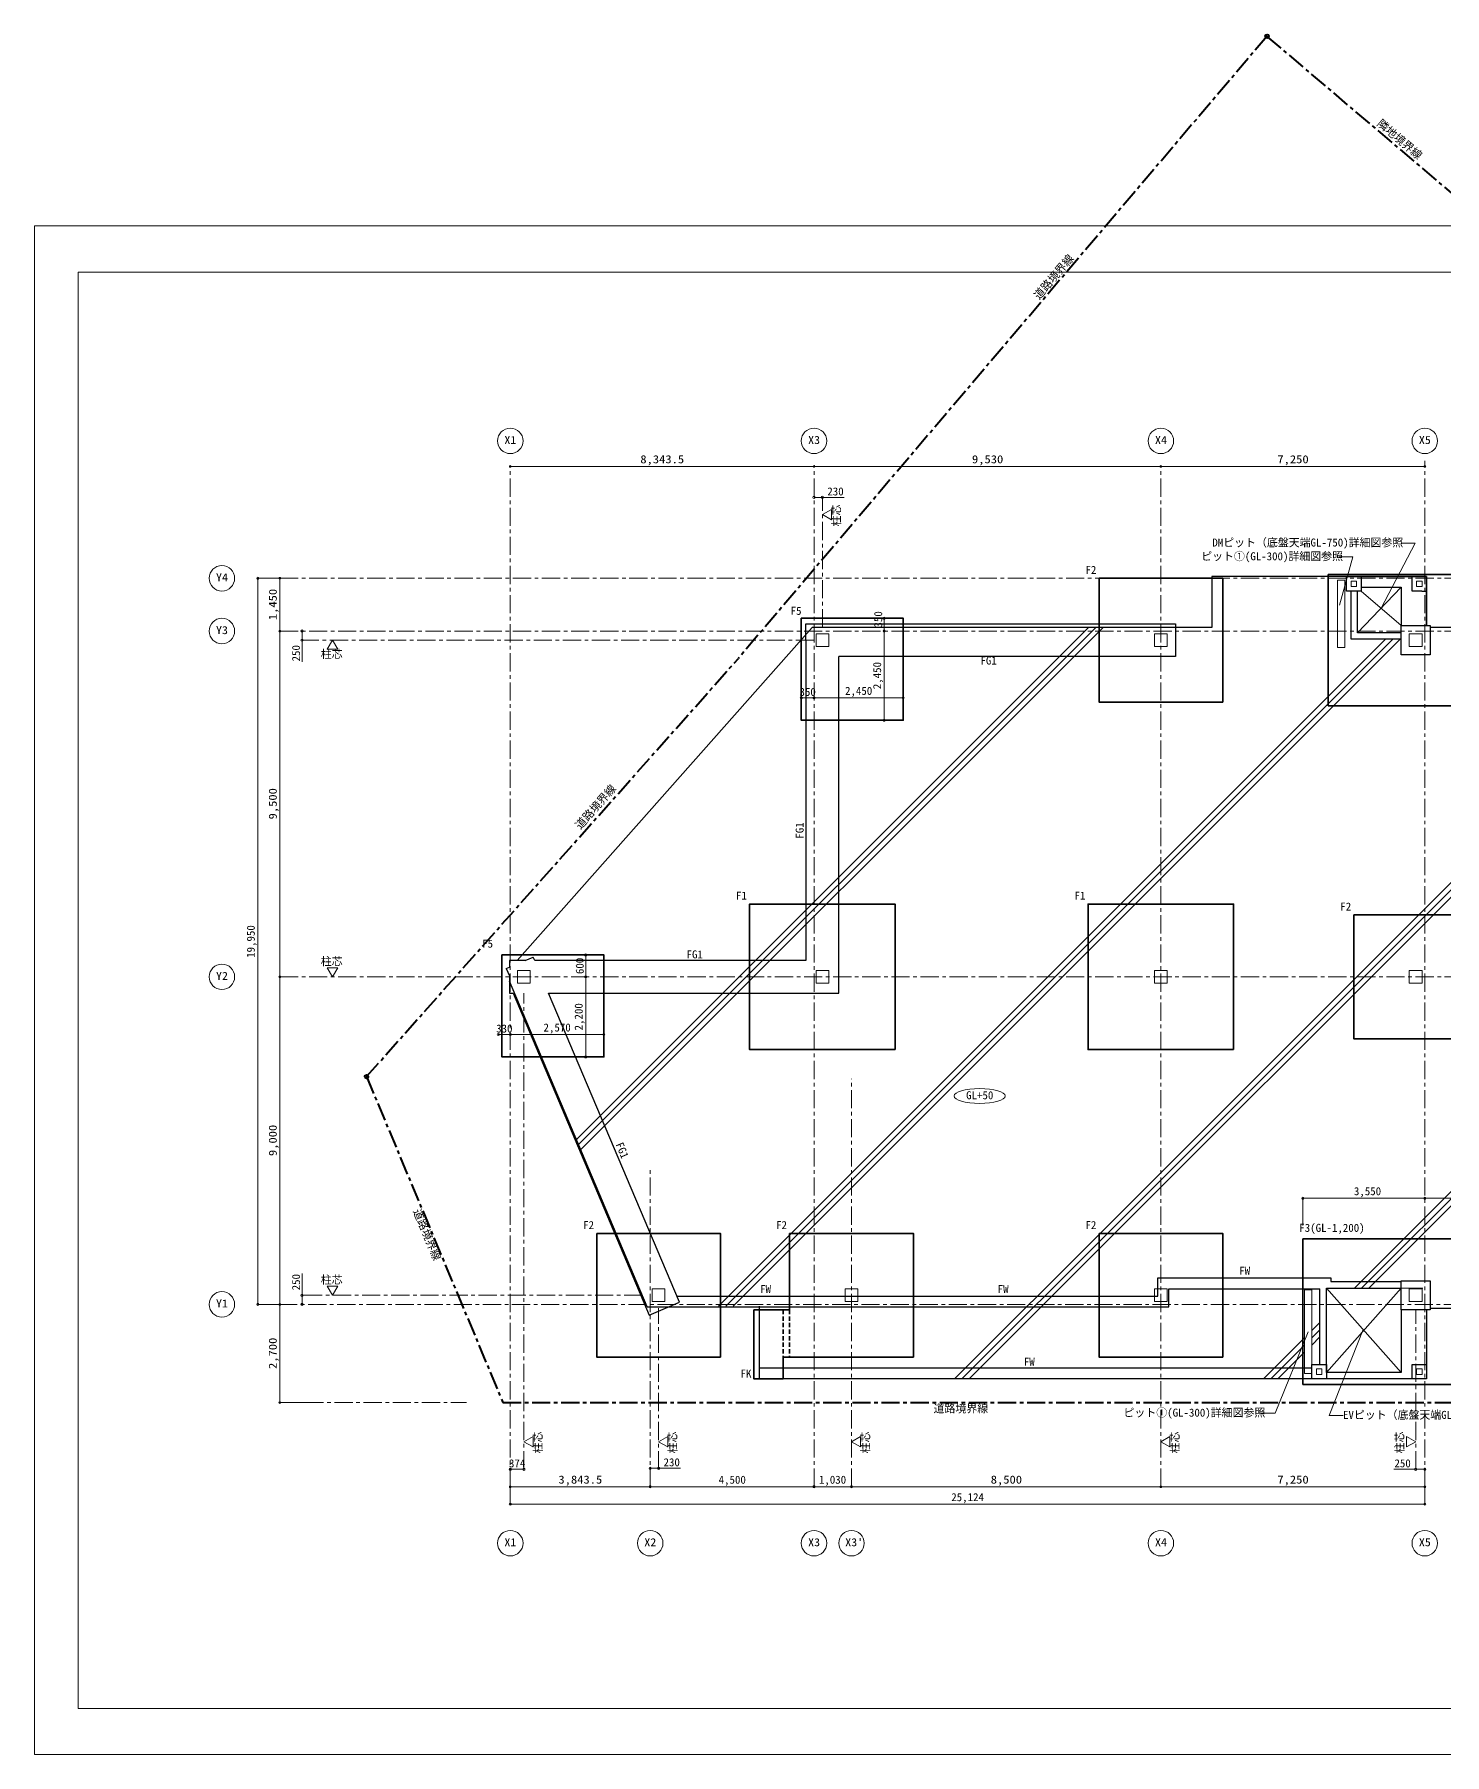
# Model space of a CAD drawing. Units: millimetres at full size, sheet at 1:100. Extents: x -138278 to 134990, y -16593 to 30671.
# Drawn here: x -64656 to -25914, y -16593 to 30671 of the extents above; entities that cross this region are included whole.
import ezdxf
from ezdxf.enums import TextEntityAlignment as Align

# ---------------------------------------------------------------- set-up
doc = ezdxf.new("R2010")
doc.units = ezdxf.units.MM
doc.header["$LTSCALE"] = 100
doc.header["$PDMODE"] = 32
doc.header["$PDSIZE"] = 50
doc.linetypes.add('CHAIN1', pattern=[8, 5, -1, 1, -1])
doc.linetypes.add('DASHED1', pattern=[1.8, 1.2, -0.6])
for name, color, linetype, lineweight in [('0-0_基準線', 7, 'Continuous', 18), ('0-1_躯体', 2, 'Continuous', 35), ('0-2_間仕切り', 3, 'Continuous', 25), ('0-5_仕上げ', 4, 'Continuous', 9), ('0-6_文字', 134, 'Continuous', 18), ('0-7_寸法', 4, 'Continuous', 9), ('0-8_補助線', 4, 'Continuous', 9), ('0-D_防災設備', 6, 'CHAIN1', 40), ('0-F_', 7, 'Continuous', 18), ('2-7_寸法', 4, 'Continuous', 9), ('E-E_', 1, 'Continuous', 18), ('F-0_枠', 134, 'Continuous', 18)]:
    doc.layers.add(name, color=color, linetype=linetype, lineweight=lineweight)
doc.styles.add('ＭＳ ゴシック', font='')
doc.styles.get('ＭＳ ゴシック').set_extended_font_data('MS Gothic')

# ---------------------------------------------------------------- blocks, each defined once
blk = doc.blocks.new('_Small')
at = {"layer": 'E-E_'}
blk.add_circle((0, 0), 25, dxfattribs=at)

msp = doc.modelspace()

# ---------------------------------------------------------------- linework, layer by layer
at = {"layer": '0-0_基準線'}
for points in [[(-28483.2, 15502.1), (-28333.2, 15502.1), (-28333.2, 15652.1), (-28483.2, 15652.1)], [(-26533.2, 15502.1), (-26683.2, 15502.1), (-26683.2, 15652.1), (-26533.2, 15652.1)], [(-42833.2, 14202.1), (-42833.2, 13852.1), (-43183.2, 13852.1), (-43183.2, 14202.1)], [(-33533.2, 14202.1), (-33533.2, 13852.1), (-33883.2, 13852.1), (-33883.2, 14202.1)], [(-26533.2, 14202.1), (-26533.2, 13852.1), (-26883.2, 13852.1), (-26883.2, 14202.1)], [(-51383.2, 4602.1), (-51033.2, 4602.1), (-51033.2, 4952.1), (-51383.2, 4952.1)], [(-43183.2, 4602.1), (-42833.2, 4602.1), (-42833.2, 4952.1), (-43183.2, 4952.1)], [(-33883.2, 4602.1), (-33533.2, 4602.1), (-33533.2, 4952.1), (-33883.2, 4952.1)], [(-26883.2, 4602.1), (-26533.2, 4602.1), (-26533.2, 4952.1), (-26883.2, 4952.1)], [(-47683.2, -3797.9), (-47333.2, -3797.9), (-47333.2, -4147.9), (-47683.2, -4147.9)], [(-42033.2, -3797.9), (-42033.2, -4147.9), (-42383.2, -4147.9), (-42383.2, -3797.9)], [(-33533.2, -3797.9), (-33533.2, -4147.9), (-33883.2, -4147.9), (-33883.2, -3797.9)], [(-26883.2, -4147.9), (-26533.2, -4147.9), (-26533.2, -3797.9), (-26883.2, -3797.9)], [(-29433.2, -6147.9), (-29433.2, -5997.9), (-29283.2, -5997.9), (-29283.2, -6147.9)], [(-26683.2, -6147.9), (-26533.2, -6147.9), (-26533.2, -5997.9), (-26683.2, -5997.9)]]:
    msp.add_lwpolyline(points, close=True, dxfattribs=at)
at = {"layer": '0-1_躯体'}
msp.add_line((-43908.2, -4372.9), (-43908.2, -2272.9), dxfattribs=at)
at = {"layer": '0-1_躯体', "linetype": 'DASHED1'}
for p, q in [((-44088.2, -4372.9), (-44088.2, -5672.9)), ((-43908.2, -4372.9), (-43908.2, -5672.9))]:
    msp.add_line(p, q, dxfattribs=at)
at = {"layer": '0-1_躯体'}
for points in [[(-35408.2, 15727.1), (-32008.2, 15727.1), (-32008.2, 12327.1), (-35408.2, 12327.1)], [(-29108.2, 15827.1), (-24308.2, 15827.1), (-24308.2, 12227.1), (-29108.2, 12227.1)], [(-43588.2, 14627.1), (-40788.2, 14627.1), (-40788.2, 11827.1), (-43588.2, 11827.1)], [(-41009, 2777.1), (-45009, 2777.1), (-45009, 6777.1), (-41009, 6777.1)], [(-31709, 2777.1), (-35709, 2777.1), (-35709, 6777.1), (-31709, 6777.1)], [(-28408.2, 6477.1), (-25008.2, 6477.1), (-25008.2, 3077.1), (-28408.2, 3077.1)], [(-51811.7, 5377.1), (-49011.7, 5377.1), (-49011.7, 2577.1), (-51811.7, 2577.1)], [(-49208.2, -2272.9), (-45808.2, -2272.9), (-45808.2, -5672.9), (-49208.2, -5672.9)], [(-35408.2, -2272.9), (-32008.2, -2272.9), (-32008.2, -5672.9), (-35408.2, -5672.9)], [(-29808.2, -2422.9), (-24408.2, -2422.9), (-24408.2, -6422.9), (-29808.2, -6422.9)]]:
    msp.add_lwpolyline(points, close=True, dxfattribs=at)
for points in [[(-43908.2, -2272.9), (-40508.2, -2272.9), (-40508.2, -5672.9), (-44088.2, -5672.9)], [(-44088.2, -5672.9), (-44088.2, -6272.9), (-44888.2, -6272.9), (-44888.2, -5672.9), (-44888.2, -4372.9), (-43908.2, -4372.9)]]:
    msp.add_lwpolyline(points, dxfattribs=at)
at = {"layer": '0-2_間仕切り'}
for p, q in [((-26538.2, 15377.1), (-26408.2, 15377.1)), ((-43458.2, 14027.1), (-43458.2, 5227.1)), ((-51171.1, 5227.1), (-50949.2, 5320)), ((-50909.9, 5227.1), (-50949.2, 5320)), ((-43458.2, 5227.1), (-50909.9, 5227.1)), ((-51693.3, 5005.4), (-51608.2, 5042.3)), ((-47824.1, -4292.9), (-51608.2, 4656)), ((-29158.2, -3772.9), (-27108.2, -3772.9)), ((-29038.2, -3592.9), (-27108.2, -3592.9)), ((-29338.2, -5872.9), (-29338.2, -3792.9)), ((-44738.2, -5972.9), (-44738.2, -4272.9)), ((-27108.2, -4372.9), (-27108.2, -6092.9)), ((-44738.2, -6272.9), (-44738.2, -5972.9)), ((-29558.2, -5972.9), (-44738.2, -5972.9)), ((-29338.2, -6272.9), (-44738.2, -6272.9)), ((-29338.2, -6272.9), (-29337.2, -6272.9))]:
    msp.add_line(p, q, dxfattribs=at)
for points in [[(-26408.2, 14427.1), (-26408.2, 15777.1), (-32308.2, 15777.1), (-32308.2, 14377.1), (-43284.3, 14377.1), (-51395.7, 5227.1)], [(-28303.2, 15377.1), (-28608.2, 15377.1), (-28608.2, 15777.1), (-28483.2, 15777.1)], [(-28483.2, 15777.1), (-28208.2, 15777.1), (-28208.2, 15647.1)], [(-28208.2, 15647.1), (-28208.2, 15377.1), (-28303.2, 15377.1)], [(-28208.2, 15777.1), (-26408.2, 15777.1), (-26408.2, 14427.1)], [(-26808.2, 15777.1), (-26408.2, 15777.1), (-26408.2, 15377.1)], [(-26538.2, 15377.1), (-26808.2, 15377.1), (-26808.2, 15777.1)], [(-27108.2, 14052.1), (-28483.2, 14052.1), (-28483.2, 15377.1)], [(-27108.2, 14232.1), (-28303.2, 14232.1), (-28303.2, 15377.1)], [(-27108.2, 14232.1), (-28303.2, 14232.1), (-28303.2, 15377.1)], [(-28208.2, 15482.1), (-27103.2, 15482.1), (-27103.2, 14427.1)], [(-43458.2, 14027.1), (-43458.2, 14477.1), (-33708.2, 14477.1), (-33308.2, 14477.1), (-33308.2, 13577.1), (-42558.2, 13577.1)], [(-26308.2, -4322.9), (-24558.2, -4322.9), (-24558.2, 14377.1), (-26308.2, 14377.1)], [(-43408.2, 4327.1), (-42558.2, 4327.1), (-42558.2, 13577.1)], [(-51171.1, 5227.1), (-51608.2, 5227.1), (-51608.2, 5042.3)], [(-51693.3, 5005.4), (-51608.2, 4804.2), (-51608.2, 4327.1), (-51506.5, 4327.1)], [(-50529.4, 4327.1), (-42558.2, 4327.1), (-42558.2, 5127.1)], [(-51506.5, 4327.1), (-47766.9, -4516.5), (-46938, -4166), (-50529.4, 4327.1)], [(-47011.2, -3992.9), (-33788.2, -3992.9), (-33788.2, -3492.9), (-29338.2, -3492.9)], [(-29338.2, -3492.9), (-29038.2, -3492.9), (-29038.2, -3592.9)], [(-27108.2, -6092.9), (-29158.2, -6092.9), (-29158.2, -3772.9), (-27108.2, -3772.9)], [(-47824.1, -4292.9), (-33488.2, -4292.9), (-33488.2, -3792.9), (-29338.2, -3792.9)], [(-26408.2, -4372.9), (-26408.2, -6272.9), (-29338.2, -6272.9)]]:
    msp.add_lwpolyline(points, dxfattribs=at)
for points in [[(-26308.2, 13627.1), (-27108.2, 13627.1), (-27108.2, 14427.1), (-26308.2, 14427.1)], [(-27108.2, -3572.9), (-26308.2, -3572.9), (-26308.2, -4372.9), (-27108.2, -4372.9)], [(-29558.2, -5872.9), (-29158.2, -5872.9), (-29158.2, -6272.9), (-29558.2, -6272.9)], [(-26808.2, -5872.9), (-26408.2, -5872.9), (-26408.2, -6272.9), (-26808.2, -6272.9)]]:
    msp.add_lwpolyline(points, close=True, dxfattribs=at)
at = {"layer": '0-5_仕上げ'}
for p, q in [((-27655.7, 14902.1), (-26720, 16695.6)), ((-26720, 16695.6), (-27107.5, 16695.6)), ((-28435.9, 16315.5), (-28823.4, 16315.5)), ((-28803.6, 14990), (-28435.9, 16315.5)), ((-27103.2, 15482.1), (-28303.2, 14232.1)), ((-28208.2, 15377.1), (-27103.2, 14427.1)), ((-29158.2, -6092.9), (-27108.2, -3772.9)), ((-29158.2, -3772.9), (-27108.2, -6092.9)), ((-29658.2, -4972.9), (-30570.4, -7213.5)), ((-28148, -4916.1), (-29083.8, -7273.2)), ((-30570.4, -7213.5), (-30957.9, -7213.5)), ((-29083.8, -7273.2), (-28696.3, -7273.2))]:
    msp.add_line(p, q, dxfattribs=at)
msp.add_ellipse((-38687.4, 1502.9), major_axis=(-703.7, 0), ratio=0.289795, dxfattribs=at)
at = {"layer": '0-6_文字'}
for points in [[(-28858.2, 15677.1), (-28658.2, 15677.1), (-28658.2, 13827.1), (-28858.2, 13827.1)], [(-29758.2, -3822.9), (-29558.2, -3822.9), (-29558.2, -6122.9), (-29758.2, -6122.9)]]:
    msp.add_lwpolyline(points, close=True, dxfattribs=at)
at = {"layer": '0-7_寸法'}
for p, q in [((-51581.7, 18801.5), (-43238.2, 18801.5)), ((-43238.2, 18801.5), (-33708.2, 18801.5)), ((-33708.2, 18801.5), (-26458.2, 18801.5)), ((-57911.9, 15727.1), (-58519.2, 15727.1)), ((-58519.2, -4222.9), (-58519.2, 15727.1)), ((-57911.9, 15727.1), (-57911.9, 14277.1)), ((-57911.9, 14277.1), (-57911.9, 4777.1)), ((-41311.3, 14277.1), (-41311.3, 14627.1)), ((-41311.3, 14277.1), (-41311.3, 11827.1)), ((-43588.2, 12466.9), (-43588.2, 12441.9)), ((-43238.2, 12441.9), (-43588.2, 12441.9)), ((-43238.2, 12441.9), (-40788.2, 12441.9)), ((-41316.3, 11827.1), (-41311.3, 11827.1)), ((-49414.8, 5377.1), (-49511.3, 5377.1)), ((-49511.3, 4777.1), (-49511.3, 5377.1)), ((-57911.9, 4777.1), (-57911.9, -4222.9)), ((-49511.3, 4777.1), (-49510.3, 4777.1)), ((-49511.3, 4777.1), (-49510.3, 4777.1)), ((-49511.3, 4777.1), (-49511.3, 2577.1)), ((-51581.7, 3191.9), (-51911.7, 3191.9)), ((-51581.7, 3191.9), (-49011.7, 3191.9)), ((-51581.7, 3191.9), (-51580.7, 3191.9)), ((-49011.7, 3091.9), (-49011.7, 3191.9)), ((-49516.2, 2577.1), (-49511.3, 2577.1)), ((-29808.2, -2056.4), (-29808.2, -1306.3)), ((-26258.2, -1306.3), (-29808.2, -1306.3)), ((-26258.2, -1306.3), (-24408.2, -1306.3)), ((-57911.9, -4222.9), (-58519.2, -4222.9)), ((-57911.9, -4222.9), (-57911.9, -6922.9)), ((-57911.9, -6922.9), (-57211.9, -6922.9)), ((-47738.2, -8721.3), (-47738.2, -8725.1)), ((-47508.2, -8668.7), (-47508.2, -8725.1)), ((-51581.7, -9232.8), (-47738.2, -9232.8)), ((-51581.7, -9232.8), (-51581.7, -9712.3)), ((-47738.2, -9232.8), (-43238.2, -9232.8)), ((-43238.2, -9232.8), (-42208.2, -9232.8)), ((-42208.2, -9232.8), (-33708.2, -9232.8)), ((-33708.2, -9232.8), (-26458.2, -9232.8)), ((-26458.2, -9232.8), (-26458.2, -9712.3)), ((-26458.2, -9712.3), (-51581.7, -9712.3))]:
    msp.add_line(p, q, dxfattribs=at)
for points in [[(-43238.2, 17950), (-43008.2, 17950), (-42408.3, 17950)], [(-57315.6, 14277.1), (-57304.5, 14277.1), (-57304.5, 14027.1), (-57304.5, 13427.3)], [(-57304.5, -4222.9), (-57304.5, -3972.9), (-57304.5, -3373)], [(-51581.7, -8715.1), (-51581.7, -8753.3), (-51208.2, -8753.3)], [(-47738.2, -8725.1), (-47508.2, -8725.1), (-46908.3, -8725.1)], [(-26458.2, -8717), (-26458.2, -8753.3), (-26708.2, -8753.3), (-27308.1, -8753.3)]]:
    msp.add_lwpolyline(points, dxfattribs=at)
at = {"layer": '0-7_寸法', "color": 1, "lineweight": 18}
for centre in [(-29808.2, -1306.3), (-26458.2, -1306.3)]:
    msp.add_circle(centre, 30, dxfattribs=at)
at = {"layer": '0-7_寸法', "color": 7}
for p in [(-51581.7, 18801.5), (-43238.2, 18801.5), (-33708.2, 18801.5), (-26458.2, 18801.5), (-57911.9, 15727.1), (-57911.9, 14277.1), (-57911.9, 4777.1), (-57911.9, -4222.9), (-57911.9, -6922.9), (-51581.7, -9232.8), (-47738.2, -9232.8), (-42208.2, -9232.8), (-33708.2, -9232.8), (-26458.2, -9232.8)]:
    msp.add_point(p, dxfattribs=at)
at = {"layer": '0-8_補助線'}
for p, q in [((-49764, 311.1), (-35698, 14377.1)), ((-49704.6, 170.5), (-35498, 14377.1)), ((-49645.2, 30), (-35298, 14377.1)), ((-37127.4, -4022.9), (-24558.2, 8546.4)), ((-36927.4, -4022.9), (-24558.2, 8346.4)), ((-36727.4, -4022.9), (-24558.2, 8146.4)), ((-28392.2, -3772.9), (-24558.2, 61.1)), ((-28192.2, -3772.9), (-24558.2, -138.9)), ((-27992.2, -3772.9), (-24558.2, -338.9)), ((-37377.4, -4272.9), (-37127.4, -4022.9)), ((-37177.4, -4272.9), (-36927.4, -4022.9)), ((-36977.4, -4272.9), (-36727.4, -4022.9)), ((-39377.4, -6272.9), (-37377.4, -4272.9)), ((-39177.4, -6272.9), (-37177.4, -4272.9)), ((-38977.4, -6272.9), (-36977.4, -4272.9)), ((-29558.2, -4938.9), (-29338.2, -4718.9)), ((-30892.2, -6272.9), (-29758.2, -5138.9)), ((-29558.2, -5138.9), (-29338.2, -4918.9)), ((-29558.2, -5338.9), (-29338.2, -5118.9)), ((-30692.2, -6272.9), (-29758.2, -5338.9)), ((-30492.2, -6272.9), (-29758.2, -5538.9))]:
    msp.add_line(p, q, dxfattribs=at)
for points in [[(-45862.7, -4272.9), (-45612.7, -4022.9), (-27537.7, 14052.1)], [(-45662.7, -4272.9), (-45412.7, -4022.9), (-27337.7, 14052.1)], [(-45462.7, -4272.9), (-45212.7, -4022.9), (-27137.7, 14052.1)]]:
    msp.add_lwpolyline(points, dxfattribs=at)
at = {"layer": '0-D_防災設備'}
for p, q in [((-30791.2, 30620.8), (-45316.8, 13526.5)), ((-23090.7, 24077.3), (-30791.2, 30620.8)), ((-55531.1, 2034), (-45316.8, 13526.5)), ((-55531.1, 2034), (-51785, -6922.9)), ((-51785, -6922.9), (-21785.3, -6922.9))]:
    msp.add_line(p, q, dxfattribs=at)
at = {"layer": '0-D_防災設備', "linetype": 'Continuous'}
for centre in [(-30791.2, 30620.8), (-55531.1, 2034)]:
    msp.add_circle(centre, 50, dxfattribs=at)
at = {"layer": '0-F_', "color": 4, "linetype": 'CHAIN1', "lineweight": 9}
for p, q in [((-26458.2, -9232.8), (-26458.2, 18952.5)), ((-51581.7, -9232.8), (-51581.7, 18801.5)), ((-43238.2, -9232.8), (-43238.2, 18801.5)), ((-33708.2, -9232.8), (-33708.2, 18801.5)), ((-43008.2, 14377.1), (-43008.2, 17950)), ((-57911.9, 15727.1), (-21435.5, 15727.1)), ((-57911.9, 14277.1), (-21435.5, 14277.1)), ((-43238.2, 14027.1), (-57304.5, 14027.1)), ((-57911.9, 4777.1), (-21435.5, 4777.1)), ((-51208.2, -8753.3), (-51208.2, 4330.4)), ((-42208.2, -9232.8), (-42208.2, 1974.9)), ((-47738.2, -9232.8), (-47738.2, -539.6)), ((-21435.5, -4222.9), (-57911.9, -4222.9)), ((-47952.5, -3972.9), (-57304.5, -3972.9)), ((-47508.2, -8753.3), (-47508.2, -4322.9)), ((-26708.2, -8753.3), (-26708.2, -4372.9)), ((-57211.9, -6922.9), (-52787.2, -6922.9))]:
    msp.add_line(p, q, dxfattribs=at)
at = {"layer": '0-F_'}
for p, q in [((-43008.2, 17475.4), (-42758.2, 17331.1)), ((-56466.9, 14027.1), (-56611.2, 13777.1)), ((-56322.6, 13777.1), (-56611.2, 13777.1)), ((-56466.9, 14027.1), (-56322.6, 13777.1)), ((-56466.9, 4777.1), (-56611.2, 5027.2)), ((-56322.6, 5027.2), (-56611.2, 5027.2)), ((-56466.9, 4777.1), (-56322.6, 5027.2)), ((-56466.9, -3972.9), (-56611.2, -3722.8)), ((-56322.6, -3722.8), (-56611.2, -3722.8)), ((-56466.9, -3972.9), (-56322.6, -3722.8)), ((-51208.2, -7994.9), (-50958.2, -7850.5)), ((-51208.2, -7994.9), (-50958.2, -8139.2)), ((-50958.2, -7850.5), (-50958.2, -8139.2)), ((-47508.2, -7994.9), (-47258.2, -7850.5)), ((-47508.2, -7994.9), (-47258.2, -8139.2)), ((-47258.2, -7850.5), (-47258.2, -8139.2)), ((-42208.2, -7994.9), (-41958.2, -7850.5)), ((-42208.2, -7994.9), (-41958.2, -8139.2)), ((-41958.2, -7850.5), (-41958.2, -8139.2)), ((-33708.2, -7994.9), (-33458.2, -7850.5)), ((-33708.2, -7994.9), (-33458.2, -8139.2)), ((-33458.2, -7850.5), (-33458.2, -8139.2)), ((-26708.2, -7994.9), (-26958.2, -7850.5)), ((-26958.2, -7850.5), (-26958.2, -8139.2)), ((-26708.2, -7994.9), (-26958.2, -8139.2))]:
    msp.add_line(p, q, dxfattribs=at)
msp.add_lwpolyline([(-43008.2, 17475.4), (-42758.2, 17619.8), (-42758.2, 17331.1)], dxfattribs=at)
at = {"layer": '0-F_', "color": 4, "lineweight": 9}
for centre in [(-51581.7, 19501.5), (-43238.2, 19501.5), (-33708.2, 19501.5), (-26458.2, 19501.5), (-59505.1, 15727.1), (-59505.1, 14277.1), (-59505.1, 4777.1), (-59505.1, -4222.9), (-51581.7, -10784.3), (-47738.2, -10784.3), (-43238.2, -10784.3), (-42208.2, -10784.3), (-33708.2, -10784.3), (-26458.2, -10784.3)]:
    msp.add_circle(centre, 350, dxfattribs=at)
at = {"layer": '2-7_寸法'}
msp.add_line((-29158.2, -3772.9), (-26508.2, -3772.9), dxfattribs=at)
at = {"layer": 'F-0_枠'}
for p, q in [((-64656.2, -16592.7), (-64656.2, 25407.4)), ((-63454.1, -15327.4), (-6458.3, -15327.4)), ((-5256.2, -16592.7), (-64656.2, -16592.7))]:
    msp.add_line(p, q, dxfattribs=at)
for points in [[(-64656.2, 25407.4), (-5256.2, 25407.4), (-5256.2, -16592.7)], [(-6458.3, 24142.1), (-63454.1, 24142.1), (-63454.1, -15327.4)]]:
    msp.add_lwpolyline(points, dxfattribs=at)

# ---------------------------------------------------------------- block references
at = {"layer": '0-7_寸法', "xscale": 1.2, "yscale": 1.2}
for p, rotation in [((-43238.2, 17950), 180), ((-58519.2, 15727.1), 90), ((-41311.3, 14627.1), 90), ((-57304.5, 14277.1), 90), ((-41311.3, 14277.1), 90), ((-41311.3, 14277.1), 270), ((-57304.5, 14027.1), 270), ((-43588.2, 12441.9), 180), ((-43238.2, 12441.9), 180), ((-41311.3, 11827.1), 270), ((-49511.3, 5377.1), 90), ((-49511.3, 4777.1), 270), ((-49511.3, 4777.1), 90), ((-51911.7, 3191.9), 180), ((-51581.7, 3191.9), 180), ((-49511.3, 2577.1), 270), ((-58519.2, -4222.9), 270), ((-57304.5, -3972.9), 90), ((-57304.5, -4222.9), 270), ((-51581.7, -8753.3), 180), ((-47738.2, -8725.1), 180), ((-26708.2, -8753.3), 180), ((-47738.2, -9232.8), 180), ((-43238.2, -9232.8), 180), ((-51581.7, -9712.3), 180)]:
    msp.add_blockref('_Small', p, dxfattribs=dict(at, rotation=rotation))
for p in [(-43008.2, 17950), (-43238.2, 12441.9), (-40788.2, 12441.9), (-51581.7, 3191.9), (-49011.7, 3191.9), (-51208.2, -8753.3), (-47508.2, -8725.1), (-26458.2, -8753.3), (-43238.2, -9232.8), (-42208.2, -9232.8), (-26458.2, -9712.3)]:
    msp.add_blockref('_Small', p, dxfattribs=at)

# ---------------------------------------------------------------- texts
at = {"layer": '0-5_仕上げ', "color": 7, "style": 'ＭＳ ゴシック'}
for s, p in [('DMピット（底盤天端GL-750)詳細図参照', (-32295, 16533.9)), ('ピット①(GL-300)詳細図参照', (-32600.7, 16156.2)), ('ピット①(GL-300)詳細図参照', (-34735.2, -7372.8)), ('EVピット（底盤天端GL-1,200)詳細図参照', (-28704.6, -7433.7))]:
    msp.add_text(s, height=219.9, dxfattribs=at).set_placement(p, align=Align.BOTTOM_LEFT)
at = {"layer": '0-5_仕上げ', "color": 2, "style": 'ＭＳ ゴシック'}
for s, p in [('F2', (-35780.2, 15781.9)), ('F5', (-43880, 14657.4)), ('F1', (-45381, 6831.9)), ('F1', (-36081, 6831.9)), ('F2', (-28780.2, 6531.9)), ('F5', (-52355.7, 5513.1)), ('F2', (-49580.2, -2218.1)), ('F2', (-44280.2, -2218.1)), ('F2', (-35780.2, -2218.1)), ('F3(GL-1,200)', (-29905.6, -2295.4))]:
    msp.add_text(s, height=219.9, dxfattribs=at).set_placement(p, align=Align.BOTTOM_LEFT)
at = {"layer": '0-5_仕上げ', "style": 'ＭＳ ゴシック'}
for s, height, p in [('FG1', 219.4, (-38664.2, 13291.6)), ('FG1', 219.4, (-46739.4, 5218.4)), ('GL+50', 219.9, (-39058.6, 1347.6))]:
    msp.add_text(s, height=height, dxfattribs=at).set_placement(p, align=Align.BOTTOM_LEFT)
for rotation, p in [(90, (-43457.4, 8574.1)), (292.921, (-48754.4, 147))]:
    msp.add_text('FG1', height=219.4, rotation=rotation, dxfattribs=at).set_placement(p, align=Align.BOTTOM_LEFT)
at = {"layer": '0-5_仕上げ', "color": 3, "style": 'ＭＳ ゴシック'}
for s, p in [('FW', (-31556.7, -3475.1)), ('FW', (-44719.7, -3975.1)), ('FW', (-38191.1, -3975.1)), ('FK', (-45256.8, -6300.9)), ('FW', (-37474, -5975.1))]:
    msp.add_text(s, height=219.8, dxfattribs=at).set_placement(p, align=Align.BOTTOM_LEFT)
at = {"layer": '0-7_寸法', "color": 7, "style": 'ＭＳ ゴシック', "width": 1.15}
for s, p in [('8,343.5', (-48010, 18821.5)), ('9,530', (-38898.2, 18821.5)), ('7,250', (-30508.2, 18821.5)), ('3,843.5', (-50260, -9212.8)), ('8,500', (-38383.2, -9212.8)), ('7,250', (-30508.2, -9212.8))]:
    msp.add_text(s, height=219.9, dxfattribs=at).set_placement(p, align=Align.BOTTOM_LEFT)
at = {"layer": '0-7_寸法', "color": 7, "style": 'ＭＳ ゴシック'}
for s, p in [('230', (-42872.2, 17937.7)), ('350', (-43636.6, 12429.6)), ('2,450', (-42385.7, 12458.6)), ('330', (-51970.1, 3179.6)), ('2,570', (-50669.2, 3208.6)), ('3,550', (-28405.1, -1289.5)), ('374', (-51618.9, -8765.5)), ('230', (-47372.2, -8737.3)), ('250', (-27292.1, -8765.5)), ('4,500', (-45858.4, -9216)), ('1,030', (-43103.2, -9216)), ('25,124', (-39467.3, -9695.5))]:
    msp.add_text(s, height=219.9, dxfattribs=at).set_placement(p, align=Align.BOTTOM_LEFT)
at = {"layer": '0-7_寸法', "color": 7, "style": 'ＭＳ ゴシック', "width": 1.15}
for s, p in [('1,450', (-57931.9, 14577.1)), ('9,500', (-57931.9, 9102.1)), ('9,000', (-57931.9, -147.9)), ('2,700', (-57931.9, -5997.9))]:
    msp.add_text(s, height=219.9, rotation=90, dxfattribs=at).set_placement(p, align=Align.BOTTOM_LEFT)
at = {"layer": '0-7_寸法', "color": 7, "style": 'ＭＳ ゴシック'}
for s, p in [('350', (-41299.1, 14373.8)), ('250', (-57292.3, 13443.3)), ('2,450', (-41328.1, 12679.7)), ('19,950', (-58536, 5297.9)), ('600', (-49499.1, 4852.1)), ('2,200', (-49528.1, 3304.7)), ('250', (-57292.3, -3836.8))]:
    msp.add_text(s, height=219.9, rotation=90, dxfattribs=at).set_placement(p, align=Align.BOTTOM_LEFT)
at = {"layer": '0-D_防災設備', "style": 'ＭＳ ゴシック'}
for s, rotation, p in [('隣地境界線', 319.644, (-27833.1, 28140.2)), ('道路境界線', 49.644, (-37003.9, 23322.8)), ('道路境界線', 48.37, (-49604.2, 8770.6)), ('道路境界線', 292.697, (-54318.1, -1681.5))]:
    msp.add_text(s, height=219.9, rotation=rotation, dxfattribs=at).set_placement(p, align=Align.BOTTOM_LEFT)
msp.add_text('道路境界線', height=219.9, dxfattribs=at).set_placement((-39953.2, -7259.4), align=Align.BOTTOM_LEFT)
at = {"layer": '0-F_', "style": 'ＭＳ ゴシック', "width": 1.1}
for s, p in [('X1', (-51744.2, 19351.5)), ('X3', (-43400.7, 19351.5)), ('X4', (-33870.7, 19351.5)), ('X5', (-26620.7, 19351.5)), ('Y4', (-59667.6, 15577.1)), ('Y3', (-59667.6, 14127.1)), ('Y2', (-59667.6, 4627.1)), ('Y1', (-59667.6, -4372.9)), ('X1', (-51744.2, -10934.3)), ('X2', (-47900.7, -10934.3)), ('X3', (-43400.7, -10934.3)), (" X3'", (-42545.7, -10934.3)), ('X4', (-33870.7, -10934.3)), ('X5', (-26620.7, -10934.3))]:
    msp.add_text(s, height=219.9, dxfattribs=at).set_placement(p, align=Align.BOTTOM_LEFT)
at = {"layer": '0-F_', "style": 'ＭＳ ゴシック'}
for p in [(-42446.1, 17152.1), (-50646.1, -8318.3), (-46946.1, -8318.3), (-41646.1, -8318.3), (-33146.1, -8318.3), (-26972.8, -8318.3)]:
    msp.add_text('柱芯', height=219.9, rotation=90, dxfattribs=at).set_placement(p, align=Align.BOTTOM_LEFT)
for p in [(-56790.3, 13468.2), (-56790.3, 5026.4), (-56790.3, -3723.6)]:
    msp.add_text('柱芯', height=219.9, dxfattribs=at).set_placement(p, align=Align.BOTTOM_LEFT)

doc.saveas('drawing.dxf')
